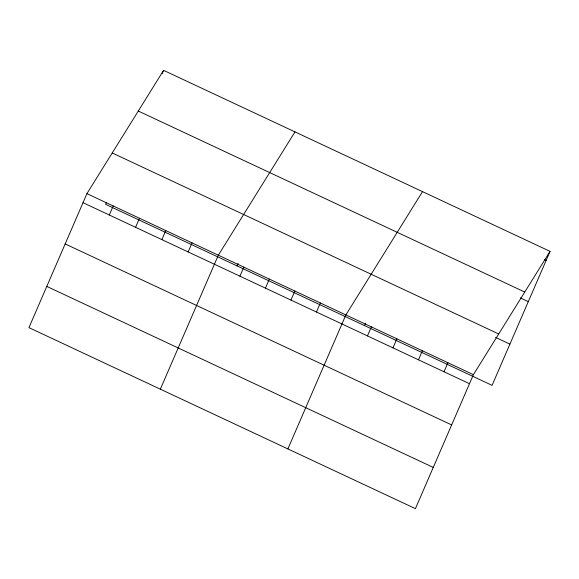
<?xml version="1.0" encoding="UTF-8"?>
<svg xmlns="http://www.w3.org/2000/svg" width="579" height="579" viewBox="0 0 579 579"><rect width="100%" height="100%" fill="white"/><g stroke="black" fill="none" stroke-linecap="round" stroke-linejoin="round"><path stroke-width="0.87" d="M86.93 193.647L28.95 327.634L415.418 508.651L473.405 374.664L550.05 251.366L163.582 70.349L86.93 193.647L473.405 374.664M106.312 202.686L105.595 204.336L492.07 385.353L550.05 251.366M162.156 73.634L163.582 70.349M109.301 214.997L113.209 205.958M135.58 227.308L139.488 218.269M161.859 239.619L165.775 230.572M188.139 251.93L192.054 242.883M160.347 389.182L218.334 255.194L294.979 131.896M236.999 265.884L238.07 263.409M239.923 276.183L243.839 267.143M265.435 288.132L269.344 279.085M290.94 300.074L294.856 291.034M316.445 312.023L320.361 302.983M287.886 448.913L345.866 314.925L422.518 191.627M364.531 325.615L365.602 323.14M367.462 335.921L371.371 326.874M392.967 347.863L396.883 338.824M418.472 359.812L422.388 350.773M443.984 371.761L447.893 362.715M544.542 259.66L546.135 260.405M138.287 111.038L524.755 292.055M520.326 297.903L528.294 301.637M112.225 152.957L498.693 333.974M495.566 337.398L509.911 344.121M83.021 202.693L469.489 383.703M65.174 243.925L451.649 424.935M46.79 286.402L433.266 467.419"/></g></svg>
